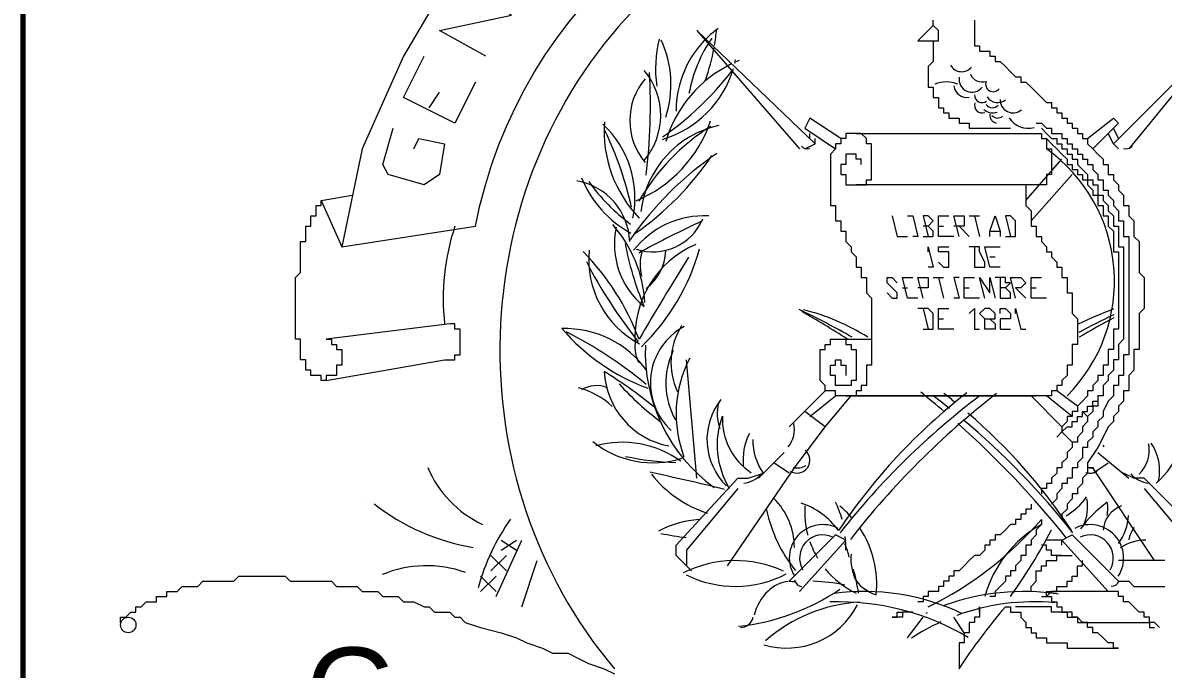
# Model space of a CAD drawing. Header units: millimetres. Extents: x 2405 to 2491, y 1861 to 1993.
# Drawn here: x 2417.027 to 2420.783, y 1984.847 to 1986.975 of the extents above; entities that cross this region are included whole.
import ezdxf

# ---------------------------------------------------------------- set-up
doc = ezdxf.new("R2010")
doc.units = ezdxf.units.MM
doc.layers.add('PDF_0', color=7, linetype='Continuous')
doc.layers.add('PDF_Text', color=7, linetype='Continuous')
doc.styles.add('PDF TimesNewRomanPS-BoldMT', font='arial.ttf')

msp = doc.modelspace()

# ---------------------------------------------------------------- linework, layer by layer
at = {"layer": 'PDF_0', "lineweight": 70}
msp.add_lwpolyline([(2417.0271, 1989.0843), (2417.0271, 1865.1271), (2487.4097, 1865.1271), (2487.4097, 1989.0843)], close=True, dxfattribs=at)
at = {"layer": 'PDF_0', "lineweight": 9}
msp.add_lwpolyline([(2421.5849, 1986.3056), (2422.0424, 1986.2378), (2421.9576, 1986.5598), (2421.839, 1986.8647), (2421.6696, 1987.1528), (2421.4493, 1987.4069), (2421.2121, 1987.6103), (2421.4155, 1987.9322), (2421.1105, 1988.1186), (2420.7716, 1988.2541), (2420.4158, 1988.3558), (2420.06, 1988.3727), (2419.6872, 1988.3558), (2419.3314, 1988.2541), (2419.0095, 1988.1186), (2418.6876, 1987.9322), (2418.9078, 1987.6103), (2418.6537, 1987.4069), (2418.4504, 1987.1528), (2418.2809, 1986.8647), (2418.1454, 1986.5598), (2418.0776, 1986.2378), (2418.5182, 1986.3056, -0.825154)], format="xyb", close=True, dxfattribs=at)
for points in [[(2418.552, 1986.8647), (2418.3995, 1986.9495), (2418.6368, 1987.0003), (2418.4673, 1987.085)], [(2420.0261, 1986.9664), (2420.0261, 1986.9833)], [(2420.1617, 1986.9833), (2420.1617, 1986.9664), (2420.1617, 1986.9495), (2420.1617, 1986.9325), (2420.1617, 1986.9156), (2420.1617, 1986.8986), (2420.1786, 1986.8986), (2420.1786, 1986.8817), (2420.1955, 1986.8817), (2420.2125, 1986.8817), (2420.2125, 1986.8647), (2420.2294, 1986.8647), (2420.2294, 1986.8478), (2420.2464, 1986.8478), (2420.2633, 1986.8309), (2420.2803, 1986.8139), (2420.2972, 1986.797), (2420.3141, 1986.797), (2420.3141, 1986.78), (2420.3311, 1986.78), (2420.348, 1986.7631), (2420.365, 1986.7461), (2420.3819, 1986.7292), (2420.3989, 1986.7123), (2420.4158, 1986.7123), (2420.4158, 1986.6953), (2420.4327, 1986.6953), (2420.4327, 1986.6784), (2420.4497, 1986.6784), (2420.4497, 1986.6614), (2420.4666, 1986.6614), (2420.4666, 1986.6445), (2420.4836, 1986.6445), (2420.4836, 1986.6275), (2420.5005, 1986.6275), (2420.5005, 1986.6106), (2420.5175, 1986.6106), (2420.5175, 1986.5937), (2420.5344, 1986.5937), (2420.5344, 1986.5767), (2420.5513, 1986.5598), (2420.5683, 1986.5428), (2420.5852, 1986.5259), (2420.5852, 1986.5089), (2420.6022, 1986.5089), (2420.6022, 1986.492), (2420.6022, 1986.475), (2420.6191, 1986.475), (2420.6191, 1986.4581), (2420.6361, 1986.4412), (2420.6361, 1986.4242), (2420.653, 1986.4073), (2420.653, 1986.3903), (2420.653, 1986.3734), (2420.67, 1986.3734), (2420.67, 1986.3564), (2420.67, 1986.3395), (2420.6869, 1986.3226), (2420.6869, 1986.3056), (2420.6869, 1986.2887), (2420.6869, 1986.2717), (2420.7038, 1986.2548), (2420.7038, 1986.2378), (2420.7038, 1986.2209), (2420.7038, 1986.204), (2420.7038, 1986.187), (2420.7038, 1986.1701), (2420.7038, 1986.1531), (2420.7208, 1986.1362), (2420.7208, 1986.1192), (2420.7208, 1986.1023), (2420.7208, 1986.0854), (2420.7208, 1986.0684), (2420.7208, 1986.0515), (2420.7208, 1986.0345), (2420.7038, 1986.0176), (2420.7038, 1986.0006), (2420.7038, 1985.9837), (2420.7038, 1985.9667), (2420.7038, 1985.9498), (2420.7038, 1985.9329), (2420.7038, 1985.9159), (2420.7038, 1985.899), (2420.6869, 1985.899), (2420.6869, 1985.882), (2420.6869, 1985.8651), (2420.6869, 1985.8481), (2420.6869, 1985.8312), (2420.67, 1985.8143), (2420.67, 1985.7973), (2420.67, 1985.7804), (2420.67, 1985.7634), (2420.653, 1985.7634), (2420.653, 1985.7465), (2420.653, 1985.7295), (2420.6361, 1985.7126), (2420.6361, 1985.6957), (2420.6191, 1985.6787), (2420.6191, 1985.6618), (2420.6022, 1985.6448), (2420.5852, 1985.6109), (2420.5683, 1985.5771), (2420.5344, 1985.5262), (2420.5344, 1985.5093), (2420.5344, 1985.4923), (2420.5175, 1985.4754), (2420.5175, 1985.4585), (2420.5005, 1985.4415), (2420.5005, 1985.4246), (2420.4836, 1985.4246), (2420.4836, 1985.4076), (2420.4666, 1985.3907), (2420.4666, 1985.3737), (2420.4497, 1985.3568), (2420.4497, 1985.3398)], [(2419.6025, 1986.5598), (2419.6364, 1986.5767), (2419.2467, 1986.9495), (2419.5856, 1986.5598)], [(2420.0261, 1986.9156), (2420.0261, 1986.8986), (2420.0261, 1986.8817), (2420.0261, 1986.8647), (2420.0261, 1986.8478), (2420.0092, 1986.8309), (2420.0092, 1986.8139), (2420.0092, 1986.797), (2420.0092, 1986.78), (2420.0092, 1986.7631), (2420.0261, 1986.7631), (2420.0261, 1986.7461), (2420.0261, 1986.7292), (2420.0431, 1986.7292), (2420.0431, 1986.7123), (2420.0431, 1986.6953), (2420.06, 1986.6953), (2420.06, 1986.6784), (2420.0769, 1986.6784), (2420.0769, 1986.6614), (2420.0939, 1986.6614), (2420.1108, 1986.6614), (2420.1108, 1986.6445), (2420.1278, 1986.6445), (2420.1447, 1986.6445), (2420.1447, 1986.6275), (2420.1617, 1986.6275), (2420.1786, 1986.6275), (2420.1955, 1986.6275), (2420.2125, 1986.6275), (2420.2294, 1986.6275), (2420.2464, 1986.6275), (2420.2633, 1986.6275), (2420.2803, 1986.6275)], [(2418.5182, 1986.78), (2418.4504, 1986.6445), (2418.2809, 1986.7292), (2418.3487, 1986.8647)], [(2420.6361, 1986.5598), (2420.6191, 1986.5767), (2420.8224, 1986.78)], [(2418.3657, 1986.6953), (2418.3995, 1986.7461)], [(2420.8224, 1986.7461), (2420.67, 1986.5598)], [(2419.7211, 1986.5937), (2419.6195, 1986.6614), (2419.6025, 1986.6275), (2419.7042, 1986.5598)], [(2420.365, 1986.6445), (2420.3819, 1986.6445), (2420.3989, 1986.6275), (2420.4158, 1986.6275), (2420.4158, 1986.6106), (2420.4327, 1986.6106), (2420.4497, 1986.6106), (2420.4497, 1986.5937), (2420.4666, 1986.5937), (2420.4666, 1986.5767), (2420.4836, 1986.5767), (2420.4836, 1986.5598), (2420.5005, 1986.5598), (2420.5005, 1986.5428), (2420.5175, 1986.5428), (2420.5175, 1986.5259), (2420.5344, 1986.5259), (2420.5344, 1986.5089), (2420.5513, 1986.5089), (2420.5513, 1986.492), (2420.5683, 1986.475), (2420.5683, 1986.4581), (2420.5852, 1986.4581), (2420.5852, 1986.4412), (2420.5852, 1986.4242), (2420.6022, 1986.4242), (2420.6022, 1986.4073), (2420.6191, 1986.3903), (2420.6191, 1986.3734), (2420.6361, 1986.3564), (2420.6361, 1986.3395), (2420.6361, 1986.3226), (2420.653, 1986.3226), (2420.653, 1986.3056), (2420.653, 1986.2887), (2420.653, 1986.2717), (2420.67, 1986.2717), (2420.67, 1986.2548), (2420.67, 1986.2378), (2420.67, 1986.2209), (2420.67, 1986.204), (2420.67, 1986.187), (2420.67, 1986.1701), (2420.67, 1986.1531), (2420.67, 1986.1362), (2420.67, 1986.1192), (2420.67, 1986.1023), (2420.67, 1986.0854), (2420.67, 1986.0684), (2420.67, 1986.0515), (2420.67, 1986.0345), (2420.67, 1986.0176), (2420.67, 1986.0006), (2420.67, 1985.9837), (2420.67, 1985.9667), (2420.67, 1985.9498), (2420.67, 1985.9329), (2420.67, 1985.9159), (2420.67, 1985.899), (2420.67, 1985.882), (2420.653, 1985.882), (2420.653, 1985.8651), (2420.653, 1985.8481), (2420.653, 1985.8312), (2420.653, 1985.8143), (2420.6361, 1985.8143), (2420.6361, 1985.7973), (2420.6361, 1985.7804), (2420.6191, 1985.7804), (2420.6191, 1985.7634), (2420.6191, 1985.7465), (2420.6022, 1985.7295), (2420.5852, 1985.6957), (2420.5852, 1985.6787), (2420.5683, 1985.6618), (2420.5683, 1985.6448), (2420.5513, 1985.6279), (2420.5513, 1985.6109), (2420.5344, 1985.594), (2420.5344, 1985.5771), (2420.5175, 1985.5771), (2420.5175, 1985.5601), (2420.5175, 1985.5432), (2420.5005, 1985.5262), (2420.5005, 1985.5093), (2420.4836, 1985.5093), (2420.4836, 1985.4923), (2420.4836, 1985.4754), (2420.4666, 1985.4754), (2420.4666, 1985.4585), (2420.4497, 1985.4585), (2420.4497, 1985.4415), (2420.4327, 1985.4246), (2420.4327, 1985.4076), (2420.4158, 1985.3907)], [(2420.5344, 1986.5937), (2420.6191, 1986.6614), (2420.6361, 1986.6445), (2420.5513, 1986.5598)], [(2418.3148, 1986.5598), (2418.3318, 1986.5937), (2418.4165, 1986.5767), (2418.3995, 1986.475), (2418.3487, 1986.4412), (2418.2301, 1986.475), (2418.2132, 1986.5089), (2418.2471, 1986.6275)], [(2419.6195, 1986.5937), (2419.6195, 1986.6106)], [(2419.7889, 1986.5089), (2419.7889, 1986.5259), (2419.772, 1986.5259), (2419.772, 1986.5428), (2419.755, 1986.5428), (2419.7381, 1986.5428), (2419.7381, 1986.5259), (2419.7381, 1986.5089), (2419.7211, 1986.5089), (2419.7211, 1986.492), (2419.7211, 1986.475), (2419.7381, 1986.475), (2419.7381, 1986.4581), (2419.7381, 1986.4412), (2419.755, 1986.4412), (2419.772, 1986.4412), (2419.7889, 1986.4412), (2419.8058, 1986.4412), (2419.8058, 1986.4581), (2419.8228, 1986.4581), (2419.8228, 1986.475), (2419.8228, 1986.492), (2419.8228, 1986.5089), (2419.8228, 1986.5259), (2419.8228, 1986.5428), (2419.8228, 1986.5598), (2419.8228, 1986.5767), (2419.8058, 1986.5767), (2419.8058, 1986.5937), (2419.7889, 1986.6106), (2419.772, 1986.6106), (2419.755, 1986.6106), (2419.7381, 1986.6106), (2419.7381, 1986.5937), (2419.7211, 1986.5937), (2419.7211, 1986.5767), (2419.7042, 1986.5767), (2419.7042, 1986.5598), (2419.6872, 1986.5428), (2419.6872, 1986.5259), (2419.6872, 1986.5089), (2419.6872, 1986.492), (2419.6872, 1986.475), (2419.6872, 1986.4581), (2419.6872, 1986.4412), (2419.6872, 1986.4242), (2419.6872, 1986.4073), (2419.6872, 1986.3903), (2419.6872, 1986.3734), (2419.7042, 1986.3734), (2419.7042, 1986.3564), (2419.7042, 1986.3395), (2419.7042, 1986.3226), (2419.7211, 1986.3226), (2419.7211, 1986.3056), (2419.7211, 1986.2887), (2419.7381, 1986.2887), (2419.7381, 1986.2717), (2419.7381, 1986.2548), (2419.755, 1986.2378), (2419.755, 1986.2209), (2419.772, 1986.204), (2419.772, 1986.187), (2419.772, 1986.1701), (2419.7889, 1986.1701), (2419.7889, 1986.1531), (2419.7889, 1986.1362), (2419.8058, 1986.1362), (2419.8058, 1986.1192), (2419.8058, 1986.1023), (2419.8058, 1986.0854), (2419.8228, 1986.0684), (2419.8228, 1986.0515), (2419.8228, 1986.0345), (2419.8228, 1986.0176), (2419.8228, 1986.0006), (2419.8228, 1985.9837), (2419.8228, 1985.9667), (2419.8228, 1985.9498), (2419.8228, 1985.9329), (2419.8228, 1985.9159), (2419.8228, 1985.899), (2419.8228, 1985.882), (2419.8228, 1985.8651), (2419.8228, 1985.8481), (2419.8058, 1985.8481), (2419.8058, 1985.8312), (2419.8058, 1985.8143), (2419.8058, 1985.7973), (2419.8058, 1985.7804), (2419.7889, 1985.7804), (2419.7889, 1985.7634), (2419.772, 1985.7634), (2419.772, 1985.7465), (2419.755, 1985.7465), (2419.7381, 1985.7465), (2419.7211, 1985.7465), (2419.7042, 1985.7465), (2419.7042, 1985.7634), (2419.6872, 1985.7634), (2419.6703, 1985.7634), (2419.6703, 1985.7804), (2419.6534, 1985.7973), (2419.6534, 1985.8143), (2419.6534, 1985.8312), (2419.6534, 1985.8481), (2419.6534, 1985.8651), (2419.6534, 1985.882), (2419.6534, 1985.899), (2419.6703, 1985.899), (2419.6703, 1985.9159), (2419.6872, 1985.9159), (2419.6872, 1985.9329), (2419.7042, 1985.9329), (2419.7211, 1985.9329), (2419.7381, 1985.9329), (2419.7381, 1985.9159), (2419.755, 1985.9159), (2419.755, 1985.899), (2419.772, 1985.899), (2419.772, 1985.882), (2419.772, 1985.8651), (2419.772, 1985.8481), (2419.772, 1985.8312), (2419.772, 1985.8143), (2419.772, 1985.7973), (2419.755, 1985.7973), (2419.755, 1985.7804), (2419.7381, 1985.7804), (2419.7211, 1985.7804), (2419.7042, 1985.7804), (2419.7042, 1985.7973), (2419.7042, 1985.8143), (2419.6872, 1985.8143), (2419.6872, 1985.8312), (2419.6872, 1985.8481), (2419.7042, 1985.8481), (2419.7042, 1985.8651), (2419.7211, 1985.8651), (2419.7211, 1985.8481), (2419.7381, 1985.8481), (2419.7381, 1985.8312), (2419.7381, 1985.8143)], [(2419.772, 1986.6106), (2420.348, 1986.6106), (2420.365, 1986.6106), (2420.3819, 1986.6106), (2420.3819, 1986.5937), (2420.3989, 1986.5937), (2420.3989, 1986.5767), (2420.3989, 1986.5598), (2420.4158, 1986.5598), (2420.4158, 1986.5428), (2420.4158, 1986.5259), (2420.4158, 1986.5089), (2420.4158, 1986.492), (2420.4158, 1986.475), (2420.3989, 1986.475), (2420.3989, 1986.4581), (2420.3989, 1986.4412), (2420.3819, 1986.4412), (2420.365, 1986.4412), (2419.772, 1986.4412)], [(2420.3819, 1986.6275), (2420.3989, 1986.6106), (2420.4158, 1986.5937), (2420.4327, 1986.5937), (2420.4327, 1986.5767), (2420.4497, 1986.5767), (2420.4497, 1986.5598), (2420.4666, 1986.5598), (2420.4666, 1986.5428), (2420.4836, 1986.5428), (2420.4836, 1986.5259), (2420.5005, 1986.5259), (2420.5005, 1986.5089), (2420.5175, 1986.492), (2420.5344, 1986.475), (2420.5344, 1986.4581), (2420.5513, 1986.4581), (2420.5513, 1986.4412), (2420.5683, 1986.4412), (2420.5683, 1986.4242), (2420.5683, 1986.4073), (2420.5852, 1986.4073), (2420.5852, 1986.3903), (2420.6022, 1986.3734), (2420.6022, 1986.3564), (2420.6191, 1986.3395), (2420.6191, 1986.3226), (2420.6191, 1986.3056), (2420.6361, 1986.3056), (2420.6361, 1986.2887), (2420.6361, 1986.2717), (2420.6361, 1986.2548), (2420.6361, 1986.2378), (2420.653, 1986.2378), (2420.653, 1986.2209), (2420.653, 1986.204), (2420.653, 1986.187), (2420.653, 1986.1701), (2420.653, 1986.1531), (2420.653, 1986.1362), (2420.653, 1986.1192), (2420.653, 1986.1023), (2420.653, 1986.0854), (2420.653, 1986.0684), (2420.653, 1986.0515), (2420.653, 1986.0345), (2420.653, 1986.0176), (2420.653, 1986.0006), (2420.653, 1985.9837), (2420.653, 1985.9667), (2420.653, 1985.9498), (2420.653, 1985.9329), (2420.6361, 1985.9159), (2420.6361, 1985.899), (2420.6361, 1985.882), (2420.6361, 1985.8651), (2420.6191, 1985.8651), (2420.6191, 1985.8481), (2420.6191, 1985.8312), (2420.6022, 1985.8143), (2420.6022, 1985.7973), (2420.5852, 1985.7804), (2420.5852, 1985.7634), (2420.5852, 1985.7465), (2420.5683, 1985.7465), (2420.5683, 1985.7295), (2420.5683, 1985.7126), (2420.5513, 1985.7126), (2420.5513, 1985.6957), (2420.5344, 1985.6787), (2420.5344, 1985.6618), (2420.5175, 1985.6448), (2420.5175, 1985.6279), (2420.5005, 1985.6109), (2420.5005, 1985.594), (2420.4836, 1985.594), (2420.4836, 1985.5771), (2420.4666, 1985.5601), (2420.4666, 1985.5432), (2420.4497, 1985.5262), (2420.4497, 1985.5093), (2420.4327, 1985.5093), (2420.4327, 1985.4923), (2420.4158, 1985.4754), (2420.4158, 1985.4585), (2420.3989, 1985.4585), (2420.3989, 1985.4415), (2420.3819, 1985.4415), (2420.3819, 1985.4246)], [(2420.6191, 1986.5767), (2420.6022, 1986.6106)], [(2420.6361, 1986.5937), (2420.6191, 1986.6275)], [(2419.6364, 1986.5767), (2419.6364, 1986.5937)], [(2420.3989, 1986.5937), (2420.4158, 1986.5767), (2420.4327, 1986.5598), (2420.4497, 1986.5428), (2420.4666, 1986.5259), (2420.4666, 1986.5089), (2420.4836, 1986.5089), (2420.4836, 1986.492), (2420.5005, 1986.492), (2420.5005, 1986.475), (2420.5175, 1986.475), (2420.5175, 1986.4581), (2420.5344, 1986.4581), (2420.5344, 1986.4412), (2420.5513, 1986.4242), (2420.5513, 1986.4073), (2420.5683, 1986.4073), (2420.5683, 1986.3903), (2420.5683, 1986.3734), (2420.5852, 1986.3734), (2420.5852, 1986.3564), (2420.5852, 1986.3395), (2420.6022, 1986.3395), (2420.6022, 1986.3226), (2420.6022, 1986.3056), (2420.6191, 1986.2887), (2420.6191, 1986.2717), (2420.6191, 1986.2548), (2420.6191, 1986.2378), (2420.6191, 1986.2209), (2420.6361, 1986.2209), (2420.6361, 1986.204), (2420.6361, 1986.187), (2420.6361, 1986.1701), (2420.6361, 1986.1531), (2420.6361, 1986.1362), (2420.6361, 1986.1192), (2420.6361, 1986.1023), (2420.6361, 1986.0854), (2420.6361, 1986.0684), (2420.6361, 1986.0515), (2420.6361, 1986.0345), (2420.6361, 1986.0176), (2420.6361, 1986.0006), (2420.6361, 1985.9837), (2420.6361, 1985.9667), (2420.6191, 1985.9667), (2420.6191, 1985.9498), (2420.6191, 1985.9329), (2420.6191, 1985.9159), (2420.6191, 1985.899), (2420.6022, 1985.899), (2420.6022, 1985.882), (2420.6022, 1985.8651), (2420.6022, 1985.8481), (2420.5852, 1985.8481), (2420.5852, 1985.8312), (2420.5852, 1985.8143), (2420.5683, 1985.8143), (2420.5683, 1985.7973), (2420.5513, 1985.7804), (2420.5513, 1985.7634), (2420.5344, 1985.7634), (2420.5344, 1985.7465), (2420.5175, 1985.7295), (2420.5005, 1985.7126), (2420.5005, 1985.6957), (2420.4836, 1985.6957), (2420.4836, 1985.6787), (2420.4666, 1985.6787), (2420.4666, 1985.6618), (2420.4497, 1985.6448), (2420.4497, 1985.6279), (2420.4327, 1985.6109), (2420.4497, 1985.6279), (2420.4666, 1985.6448), (2420.4836, 1985.6448), (2420.4836, 1985.6618), (2420.5005, 1985.6618), (2420.5005, 1985.6787), (2420.5175, 1985.6787), (2420.5175, 1985.6957), (2420.5344, 1985.6957), (2420.5344, 1985.7126), (2420.5513, 1985.7126), (2420.5513, 1985.7295), (2420.5683, 1985.7295)], [(2420.3311, 1986.3903), (2420.4497, 1986.5259)], [(2420.348, 1986.3226), (2420.4836, 1986.475)], [(2420.3311, 1986.4412), (2420.3311, 1986.4242), (2420.3311, 1986.4073), (2420.3311, 1986.3903), (2420.3311, 1986.3734), (2420.348, 1986.3564), (2420.348, 1986.3395), (2420.348, 1986.3226), (2420.348, 1986.3056), (2420.365, 1986.3056), (2420.365, 1986.2887), (2420.365, 1986.2717), (2420.3819, 1986.2717), (2420.3819, 1986.2548), (2420.3989, 1986.2378), (2420.3989, 1986.2209), (2420.4158, 1986.2209), (2420.4158, 1986.204), (2420.4327, 1986.187), (2420.4327, 1986.1701), (2420.4497, 1986.1701), (2420.4497, 1986.1531), (2420.4497, 1986.1362), (2420.4666, 1986.1362), (2420.4666, 1986.1192), (2420.4666, 1986.1023), (2420.4666, 1986.0854), (2420.4836, 1986.0854), (2420.4836, 1986.0684), (2420.4836, 1986.0515), (2420.4836, 1986.0345), (2420.4836, 1986.0176), (2420.5005, 1986.0006), (2420.5005, 1985.9837), (2420.5005, 1985.9667), (2420.5005, 1985.9498), (2420.5005, 1985.9329), (2420.5005, 1985.9159), (2420.4836, 1985.9159), (2420.4836, 1985.899), (2420.4836, 1985.882), (2420.4836, 1985.8651), (2420.4836, 1985.8481), (2420.4666, 1985.8481), (2420.4666, 1985.8312), (2420.4666, 1985.8143), (2420.4497, 1985.7973), (2420.4497, 1985.7804), (2420.4327, 1985.7804), (2420.4327, 1985.7634), (2420.4158, 1985.7634), (2420.4158, 1985.7465), (2420.3989, 1985.7465), (2420.3819, 1985.7465), (2420.365, 1985.7465)], [(2418.0268, 1985.7973), (2418.4165, 1985.8651), (2418.4334, 1985.8651), (2418.4504, 1985.8651), (2418.4504, 1985.882), (2418.4673, 1985.882), (2418.4673, 1985.899), (2418.4673, 1985.9159), (2418.4673, 1985.9329), (2418.4673, 1985.9498), (2418.4673, 1985.9667), (2418.4504, 1985.9667), (2418.4504, 1985.9837), (2418.4334, 1985.9837), (2418.0268, 1985.9329), (2418.0437, 1985.9329), (2418.0437, 1985.9159), (2418.0607, 1985.9159), (2418.0607, 1985.899), (2418.0776, 1985.899), (2418.0776, 1985.882), (2418.0776, 1985.8651), (2418.0776, 1985.8481), (2418.0607, 1985.8481), (2418.0607, 1985.8312), (2418.0607, 1985.8143), (2418.0437, 1985.8143), (2418.0268, 1985.8143), (2418.0268, 1985.7973), (2418.0099, 1985.7973), (2418.0099, 1985.8143), (2417.9929, 1985.8143), (2417.976, 1985.8143), (2417.976, 1985.8312), (2417.959, 1985.8312), (2417.959, 1985.8481), (2417.959, 1985.8651), (2417.9421, 1985.8651), (2417.9421, 1985.882), (2417.9421, 1985.899), (2417.9421, 1985.9159), (2417.9421, 1985.9329), (2417.9251, 1985.9329), (2417.9251, 1985.9498), (2417.9251, 1985.9667), (2417.9251, 1985.9837), (2417.9251, 1986.0006), (2417.9251, 1986.0176), (2417.9251, 1986.0345), (2417.9251, 1986.0515), (2417.9251, 1986.0684), (2417.9251, 1986.0854), (2417.9251, 1986.1023), (2417.9251, 1986.1192), (2417.9251, 1986.1362), (2417.9421, 1986.1531), (2417.9421, 1986.1701), (2417.9421, 1986.187), (2417.9421, 1986.204), (2417.9421, 1986.2209), (2417.9421, 1986.2378), (2417.9421, 1986.2548), (2417.959, 1986.2548), (2417.959, 1986.2717), (2417.959, 1986.2887), (2417.959, 1986.3056), (2417.976, 1986.3056), (2417.976, 1986.3226), (2417.976, 1986.3395), (2417.9929, 1986.3395), (2417.9929, 1986.3564), (2417.9929, 1986.3734), (2418.0099, 1986.3734), (2418.0099, 1986.3903), (2418.0776, 1986.2378)], [(2418.0099, 1986.3903), (2418.1115, 1986.4073)], [(2419.8906, 1986.3395), (2419.9075, 1986.2717), (2419.9414, 1986.2717)], [(2419.9414, 1986.3395), (2419.9583, 1986.3395), (2419.9753, 1986.2717), (2419.9583, 1986.2717)], [(2420.0092, 1986.3056), (2420.0261, 1986.3226), (2420.0092, 1986.3395), (2419.9922, 1986.3395), (2420.0092, 1986.2717)], [(2420.0939, 1986.2717), (2420.0431, 1986.2717), (2420.0431, 1986.3395), (2420.0769, 1986.3395)], [(2420.1108, 1986.2717), (2420.0939, 1986.3395), (2420.1278, 1986.3395), (2420.1278, 1986.3226), (2420.1278, 1986.3056), (2420.0939, 1986.3056)], [(2420.1447, 1986.3395), (2420.1786, 1986.3395)], [(2420.1617, 1986.3395), (2420.1786, 1986.2717)], [(2420.2125, 1986.2717), (2420.2125, 1986.2887), (2420.2294, 1986.3395), (2420.2464, 1986.2887), (2420.2464, 1986.2717)], [(2420.2633, 1986.2717), (2420.2972, 1986.2717), (2420.2972, 1986.2887), (2420.2972, 1986.3226), (2420.2803, 1986.3395), (2420.2633, 1986.3395), (2420.2803, 1986.2717)], [(2419.9922, 1986.2717), (2420.0261, 1986.2717), (2420.0261, 1986.2887), (2420.0092, 1986.3056), (2419.9922, 1986.3056)], [(2420.0431, 1986.3056), (2420.06, 1986.3056)], [(2420.1108, 1986.3056), (2420.1447, 1986.2717)], [(2420.2125, 1986.2887), (2420.2464, 1986.2887)], [(2420.0092, 1986.2209), (2420.0092, 1986.2378), (2420.0261, 1986.1701), (2420.0092, 1986.1701)], [(2420.0431, 1986.187), (2420.06, 1986.1701), (2420.0769, 1986.1701), (2420.0769, 1986.187), (2420.0769, 1986.204), (2420.0769, 1986.2209), (2420.0431, 1986.2209), (2420.0431, 1986.2378), (2420.0769, 1986.2378)], [(2420.1617, 1986.2378), (2420.1617, 1986.1701), (2420.1955, 1986.1701), (2420.1955, 1986.187), (2420.1786, 1986.2209), (2420.1786, 1986.2378), (2420.1447, 1986.2378)], [(2420.2464, 1986.1701), (2420.2125, 1986.1701), (2420.1955, 1986.2378), (2420.2464, 1986.2378)], [(2420.2125, 1986.204), (2420.2294, 1986.204)], [(2419.8736, 1986.0854), (2419.8906, 1986.0684), (2419.9075, 1986.0684), (2419.9075, 1986.0854), (2419.8736, 1986.1192), (2419.8736, 1986.1362), (2419.8906, 1986.1362), (2419.9075, 1986.1192)], [(2419.9753, 1986.0684), (2419.9414, 1986.0684), (2419.9244, 1986.1362), (2419.9583, 1986.1362)], [(2419.9922, 1986.0684), (2419.9753, 1986.1362), (2420.0092, 1986.1362), (2420.0092, 1986.1192), (2420.0092, 1986.1023), (2419.9753, 1986.1023)], [(2420.0261, 1986.1362), (2420.06, 1986.1362)], [(2420.0431, 1986.1362), (2420.06, 1986.0684)], [(2420.1108, 1986.1362), (2420.0939, 1986.1362), (2420.1108, 1986.0684), (2420.0939, 1986.0684)], [(2420.1786, 1986.0684), (2420.1278, 1986.0684), (2420.1278, 1986.1362), (2420.1617, 1986.1362)], [(2420.1955, 1986.0684), (2420.1786, 1986.1362), (2420.2125, 1986.0854), (2420.2125, 1986.1362), (2420.2294, 1986.0684)], [(2420.2633, 1986.1023), (2420.2803, 1986.1192), (2420.2633, 1986.1192), (2420.2633, 1986.1362), (2420.2294, 1986.1362)], [(2420.2464, 1986.1362), (2420.2464, 1986.0684), (2420.2803, 1986.0684), (2420.2803, 1986.0854), (2420.2633, 1986.1023), (2420.2464, 1986.1023)], [(2420.2972, 1986.0684), (2420.2803, 1986.1362), (2420.3141, 1986.1362), (2420.3311, 1986.1192), (2420.3141, 1986.1023), (2420.2972, 1986.1023), (2420.3311, 1986.0684)], [(2420.3989, 1986.0684), (2420.348, 1986.0684), (2420.348, 1986.1362), (2420.3819, 1986.1362)], [(2419.9244, 1986.1023), (2419.9414, 1986.1023)], [(2420.1278, 1986.1023), (2420.1447, 1986.1023)], [(2420.348, 1986.1023), (2420.365, 1986.1023)], [(2419.9922, 1985.9667), (2420.0261, 1985.9667), (2420.0261, 1986.0176), (2420.0092, 1986.0345), (2419.9753, 1986.0345)], [(2419.9922, 1986.0345), (2420.0092, 1985.9667)], [(2420.0939, 1985.9667), (2420.0431, 1985.9667), (2420.0431, 1986.0345), (2420.0769, 1986.0345)], [(2420.0431, 1986.0006), (2420.06, 1986.0006)], [(2420.1447, 1986.0176), (2420.1617, 1986.0345), (2420.1617, 1985.9667), (2420.1786, 1985.9667)], [(2420.2125, 1986.0006), (2420.2294, 1985.9837), (2420.2294, 1985.9667), (2420.2125, 1985.9667), (2420.1955, 1985.9667), (2420.1955, 1985.9837), (2420.1955, 1986.0006), (2420.2125, 1986.0006), (2420.2294, 1986.0006), (2420.2294, 1986.0176), (2420.2125, 1986.0345), (2420.1955, 1986.0345), (2420.1786, 1986.0176), (2420.1955, 1986.0006)], [(2420.2464, 1986.0176), (2420.2464, 1986.0345), (2420.2633, 1986.0345), (2420.2803, 1986.0176), (2420.2803, 1986.0006), (2420.2464, 1986.0006), (2420.2464, 1985.9837), (2420.2464, 1985.9667), (2420.2803, 1985.9667)], [(2420.2972, 1986.0176), (2420.2972, 1986.0345), (2420.3141, 1985.9667), (2420.3311, 1985.9667)], [(2419.7211, 1985.9329), (2419.8228, 1985.9329)], [(2419.2467, 1985.4754), (2419.2128, 1985.8651)], [(2419.3484, 1985.1874), (2419.5686, 1985.5093), (2419.6703, 1985.6448), (2419.755, 1985.7465)], [(2419.5517, 1985.6448), (2419.6703, 1985.7634)], [(2419.6195, 1985.6787), (2419.7042, 1985.7465)], [(2420.4497, 1985.6448), (2420.348, 1985.7465)], [(2420.4836, 1985.6787), (2420.3989, 1985.7465)], [(2420.5005, 1985.7126), (2420.4327, 1985.7634)], [(2419.6703, 1985.6448), (2419.6025, 1985.6957)], [(2420.5344, 1985.6787), (2420.5175, 1985.6957)], [(2420.4836, 1985.594), (2420.4497, 1985.6279)], [(2419.5348, 1985.5601), (2419.45, 1985.4754)], [(2420.5683, 1985.5601), (2420.67, 1985.4754)], [(2419.5517, 1985.4923), (2419.5009, 1985.5262)], [(2420.5513, 1985.4923), (2420.6022, 1985.5262)], [(2420.7547, 1985.2043), (2420.5513, 1985.5093), (2420.5344, 1985.5093)], [(2420.8902, 1985.1874), (2420.941, 1985.2212), (2420.941, 1985.2551), (2420.7208, 1985.4754), (2420.6869, 1985.4754), (2420.653, 1985.4923)], [(2419.3823, 1985.4415), (2419.2128, 1985.2382), (2419.2128, 1985.1874), (2419.2298, 1985.1704)], [(2420.7208, 1985.4415), (2420.8902, 1985.2382), (2420.8902, 1985.1874), (2420.8733, 1985.1704)], [(2418.1623, 1985.4076), (2418.1623, 1985.4076)], [(2420.348, 1985.3907), (2420.348, 1985.3737), (2420.3311, 1985.3737), (2420.3311, 1985.3568), (2420.3141, 1985.3568), (2420.3141, 1985.3398), (2420.2972, 1985.3398), (2420.2972, 1985.3229), (2420.2803, 1985.3229), (2420.2633, 1985.306), (2420.2464, 1985.289), (2420.2294, 1985.289), (2420.2294, 1985.2721), (2420.2125, 1985.2721), (2420.2125, 1985.2551), (2420.1955, 1985.2551), (2420.1955, 1985.2382), (2420.1786, 1985.2212), (2420.1617, 1985.2212), (2420.1447, 1985.2043), (2420.1278, 1985.1874), (2420.1108, 1985.1704), (2420.0939, 1985.1704), (2420.0939, 1985.1535), (2420.0769, 1985.1535), (2420.0769, 1985.1365), (2420.06, 1985.1365), (2420.06, 1985.1196), (2420.0431, 1985.1196), (2420.0431, 1985.1026), (2420.0261, 1985.1026), (2420.0092, 1985.1026), (2420.0092, 1985.0857), (2419.9922, 1985.0857), (2419.9922, 1985.0688), (2419.9753, 1985.0688)], [(2418.5859, 1985.0857), (2418.6706, 1985.2721)], [(2420.4497, 1985.2212), (2420.4327, 1985.2212), (2420.4158, 1985.2212), (2420.4158, 1985.2382), (2420.3989, 1985.2382), (2420.3989, 1985.2551), (2420.3819, 1985.2551)], [(2420.4497, 1985.2551), (2420.4497, 1985.2721), (2420.4327, 1985.2721), (2420.4158, 1985.2721), (2420.3989, 1985.2721)], [(2420.348, 1985.1026), (2420.348, 1985.1196), (2420.365, 1985.1365), (2420.365, 1985.1535), (2420.365, 1985.1704), (2420.3819, 1985.1704), (2420.3819, 1985.1874), (2420.3989, 1985.1874), (2420.3989, 1985.2043), (2420.4158, 1985.2043), (2420.4327, 1985.2043), (2420.4327, 1985.2212), (2420.4497, 1985.2212), (2420.4666, 1985.2212), (2420.4836, 1985.2212)], [(2418.6706, 1985.0518), (2418.7215, 1985.2043)], [(2420.3819, 1985.0857), (2420.3989, 1985.0857), (2420.3989, 1985.1026), (2420.4158, 1985.1026), (2420.4327, 1985.1026), (2420.4327, 1985.1196), (2420.4497, 1985.1196), (2420.4666, 1985.1196), (2420.4666, 1985.1365), (2420.4836, 1985.1365), (2420.4836, 1985.1535), (2420.5005, 1985.1535), (2420.5005, 1985.1704), (2420.5005, 1985.1874), (2420.5175, 1985.1874), (2420.5175, 1985.2043)], [(2420.7886, 1985.2043), (2420.7716, 1985.2043), (2420.7547, 1985.2043), (2420.7377, 1985.2043), (2420.7208, 1985.2043), (2420.7038, 1985.2043), (2420.6869, 1985.2043), (2420.67, 1985.2043), (2420.653, 1985.2043), (2420.6361, 1985.2043)], [(2417.3491, 1985.001), (2417.3491, 1985.0179), (2417.366, 1985.0179), (2417.383, 1985.0349), (2417.3999, 1985.0349), (2417.3999, 1985.0518), (2417.4168, 1985.0518), (2417.4338, 1985.0688), (2417.4507, 1985.0688), (2417.4677, 1985.0688), (2417.4677, 1985.0857), (2417.4846, 1985.0857), (2417.5016, 1985.0857), (2417.5016, 1985.1026), (2417.5185, 1985.1026), (2417.5354, 1985.1026), (2417.5524, 1985.1196), (2417.5693, 1985.1196), (2417.5863, 1985.1196), (2417.6032, 1985.1196), (2417.6202, 1985.1365), (2417.6371, 1985.1365), (2417.654, 1985.1365), (2417.671, 1985.1365), (2417.6879, 1985.1365), (2417.7049, 1985.1365), (2417.7218, 1985.1365), (2417.7388, 1985.1535), (2417.7557, 1985.1535), (2417.7726, 1985.1535), (2417.7896, 1985.1535), (2417.8065, 1985.1535), (2417.8235, 1985.1535), (2417.8404, 1985.1535), (2417.8574, 1985.1535), (2417.8743, 1985.1535), (2417.8912, 1985.1535), (2417.9082, 1985.1365), (2417.9251, 1985.1365), (2417.9421, 1985.1365), (2417.959, 1985.1365), (2417.976, 1985.1365), (2417.9929, 1985.1365), (2418.0099, 1985.1365), (2418.0268, 1985.1365), (2418.0437, 1985.1365), (2418.0607, 1985.1196), (2418.0776, 1985.1196), (2418.0946, 1985.1196), (2418.1115, 1985.1196), (2418.1285, 1985.1196), (2418.1454, 1985.1026), (2418.1623, 1985.1026), (2418.1793, 1985.1026), (2418.1962, 1985.1026), (2418.2132, 1985.0857), (2418.2301, 1985.0857), (2418.264, 1985.0857), (2418.2809, 1985.0688), (2418.2979, 1985.0688), (2418.3148, 1985.0688), (2418.3487, 1985.0518), (2418.3657, 1985.0518), (2418.3826, 1985.0349), (2418.3995, 1985.0349), (2418.4334, 1985.0349), (2418.4504, 1985.0179), (2418.4673, 1985.0179), (2418.4843, 1985.001), (2418.5351, 1984.984), (2418.6029, 1984.9671), (2418.6537, 1984.9502), (2418.6876, 1984.9332), (2418.7384, 1984.9163), (2418.7723, 1984.8993), (2418.8231, 1984.8993), (2418.857, 1984.8824), (2418.8909, 1984.8654), (2418.9417, 1984.8485), (2418.9756, 1984.8315)], [(2420.6191, 1985.1535), (2420.6361, 1985.1365), (2420.653, 1985.1365), (2420.67, 1985.1365), (2420.6869, 1985.1196), (2420.7038, 1985.1196), (2420.7208, 1985.1196), (2420.7377, 1985.1196), (2420.7547, 1985.1196), (2420.7716, 1985.1196), (2420.7886, 1985.1196)], [(2420.7716, 1984.984), (2420.7547, 1985.001), (2420.7377, 1985.001), (2420.7377, 1985.0179), (2420.7208, 1985.0179), (2420.7208, 1985.0349), (2420.7038, 1985.0349), (2420.6869, 1985.0518), (2420.67, 1985.0688), (2420.653, 1985.0688), (2420.653, 1985.0857), (2420.6361, 1985.0857), (2420.6361, 1985.1026), (2420.6191, 1985.1026), (2420.6022, 1985.1026), (2420.5852, 1985.1026), (2420.5683, 1985.1026), (2420.5513, 1985.1026), (2420.5344, 1985.1026), (2420.5175, 1985.1026), (2420.5005, 1985.1026), (2420.4836, 1985.1026), (2420.4666, 1985.1026), (2420.4497, 1985.1026), (2420.4327, 1985.1026), (2420.4158, 1985.1026), (2420.3989, 1985.0857), (2420.4158, 1985.0857), (2420.4158, 1985.0688), (2420.4327, 1985.0688), (2420.4327, 1985.0518), (2420.4497, 1985.0518), (2420.4497, 1985.0349), (2420.4666, 1985.0349), (2420.4666, 1985.0179), (2420.4836, 1985.0179), (2420.5005, 1985.0179), (2420.5005, 1985.001), (2420.5175, 1985.001), (2420.5344, 1985.001), (2420.5513, 1985.001), (2420.5683, 1985.001), (2420.5852, 1985.001), (2420.6022, 1985.001), (2420.6191, 1985.001), (2420.6361, 1985.001), (2420.653, 1985.001), (2420.67, 1985.001), (2420.6869, 1985.001), (2420.7038, 1985.001), (2420.7208, 1985.001), (2420.7377, 1985.001), (2420.7377, 1984.984), (2420.7547, 1984.984)], [(2419.9583, 1985.0349), (2419.9414, 1985.0349), (2419.9244, 1985.0349), (2419.9244, 1985.0179), (2419.9075, 1985.0179), (2419.8906, 1985.0179), (2419.9075, 1985.0179), (2419.9075, 1985.0349), (2419.9244, 1985.0349)], [(2419.9414, 1984.9502), (2419.9922, 1985.0179)], [(2420.1278, 1984.9671), (2420.0939, 1985.0179)]]:
    msp.add_lwpolyline(points, dxfattribs=at)
for points in [[(2419.3179, 1986.9561, 0.033035), (2419.2841, 1986.9286, 0.207569), (2419.179, 1986.6842)], [(2420.1481, 1986.8058, 0.390544), (2420.2004, 1986.7822, 0.893592), (2420.2425, 1986.758)], [(2418.9815, 1986.3018, 0.284201), (2419.0739, 1986.0414, -0.052268), (2419.0122, 1986.2481)], [(2419.2438, 1986.2451, 0.317306), (2419.044, 1985.9207, 0.152712), (2419.0558, 1985.8566)], [(2419.22, 1986.2032, 0.006211), (2419.0569, 1985.9332, 0.103257), (2418.8726, 1986.2222)], [(2419.0821, 1985.8304, 0.249854), (2418.803, 1985.968, 0.127323), (2419.0855, 1985.7719)], [(2419.1041, 1985.7118, 0.035894), (2418.9421, 1985.8265, 0.345789), (2419.155, 1985.5817)], [(2420.1366, 1985.7569, 0.079744), (2419.7138, 1985.303, 0.1597), (2419.5903, 1985.3939)], [(2419.3548, 1985.441, -0.224258), (2419.3317, 1985.6802, 0.26377), (2419.426, 1985.4938)], [(2419.2128, 1985.1874), (2419.1789, 1985.2212), (2419.1789, 1985.2551), (2419.3823, 1985.4754), (2419.4161, 1985.4754), (2419.467, 1985.4923, -0.165571), (2419.4331, 1985.6036)], [(2420.5982, 1985.3528, 0.106034), (2420.5991, 1985.3965, 0.09033), (2420.5111, 1985.3084)], [(2420.0092, 1985.0518, 0.101106), (2420.3819, 1985.3398), (2420.3819, 1985.3229), (2420.365, 1985.306), (2420.365, 1985.289), (2420.348, 1985.2721), (2420.348, 1985.2551), (2420.3311, 1985.2551), (2420.3311, 1985.2382), (2420.3311, 1985.2212), (2420.3141, 1985.2212), (2420.3141, 1985.2043), (2420.2972, 1985.1874), (2420.2972, 1985.1704), (2420.2803, 1985.1704), (2420.2803, 1985.1535), (2420.2633, 1985.1535), (2420.2633, 1985.1365), (2420.2464, 1985.1196), (2420.2294, 1985.1026), (2420.2294, 1985.0857), (2420.2125, 1985.0857)], [(2419.5856, 1985.1026), (2419.7381, 1985.2721), (2419.7042, 1985.289), (2419.5517, 1985.1365, -0.010188), (2419.5719, 1985.1353)], [(2419.7555, 1985.2257, 0.139245), (2419.7715, 1985.1374, 0.135488), (2419.8377, 1985.0915, 0.174769), (2419.7855, 1985.3095)], [(2420.6022, 1985.1026), (2420.4497, 1985.2721), (2420.4836, 1985.289), (2420.6361, 1985.1365, -0.360588), (2420.6117, 1985.1196)], [(2419.5485, 1985.1359, 0.172819), (2419.4819, 1985.1039, 0.146669), (2419.4362, 1985.0242)], [(2420.1786, 1985.0349), (2420.1786, 1985.0518), (2420.1786, 1985.0349), (2420.1786, 1985.0179), (2420.1617, 1985.0179), (2420.1617, 1985.001), (2420.1447, 1985.001), (2420.1447, 1984.984), (2420.1447, 1984.9671), (2420.1278, 1984.9671), (2420.1278, 1984.9502), (2420.1278, 1984.9332), (2420.1108, 1984.9332), (2420.1108, 1984.9163), (2420.1108, 1984.8993), (2420.1108, 1984.8824), (2420.1108, 1984.8654), (2420.1108, 1984.8485, -0.027252), (2420.2633, 1985.0518), (2420.2803, 1985.0518), (2420.2803, 1985.0349), (2420.2972, 1985.0349), (2420.3141, 1985.0349), (2420.3141, 1985.0179), (2420.3311, 1985.001), (2420.3311, 1984.984), (2420.348, 1984.984), (2420.348, 1984.9671), (2420.365, 1984.9671), (2420.365, 1984.9502), (2420.3819, 1984.9502), (2420.3989, 1984.9502), (2420.3989, 1984.9332), (2420.4158, 1984.9332), (2420.4327, 1984.9332), (2420.4497, 1984.9332), (2420.4666, 1984.9332), (2420.4666, 1984.9163), (2420.4836, 1984.9163), (2420.5005, 1984.9163), (2420.5175, 1984.9163), (2420.5344, 1984.9163), (2420.5513, 1984.9163), (2420.5683, 1984.9163), (2420.5852, 1984.9163), (2420.6022, 1984.9163), (2420.6191, 1984.9163), (2420.6361, 1984.9163), (2420.6191, 1984.9163), (2420.6191, 1984.9332), (2420.6022, 1984.9332), (2420.5852, 1984.9502), (2420.5683, 1984.9671), (2420.5513, 1984.9671), (2420.5513, 1984.984), (2420.5344, 1984.984), (2420.5344, 1985.001), (2420.5175, 1985.001), (2420.5005, 1985.0179), (2420.4836, 1985.0179), (2420.4836, 1985.0349), (2420.4666, 1985.0349), (2420.4497, 1985.0349), (2420.4327, 1985.0349), (2420.4158, 1985.0349), (2420.4158, 1985.0518), (2420.3989, 1985.0518), (2420.3819, 1985.0518), (2420.365, 1985.0518), (2420.348, 1985.0518), (2420.3311, 1985.0518), (2420.3141, 1985.0518), (2420.2972, 1985.0518)]]:
    msp.add_lwpolyline(points, format="xyb", dxfattribs=at)
for points in [[(2420.0261, 1986.9664), (2419.9753, 1986.9156), (2420.0261, 1986.9156), (2420.0431, 1986.9156), (2420.0431, 1986.9495)], [(2420.365, 1985.7465), (2419.7381, 1985.7465)]]:
    msp.add_lwpolyline(points, close=True, dxfattribs=at)
at = {"layer": 'PDF_0', "lineweight": 20}
for points in [[(2418.6029, 1985.2382), (2418.6537, 1985.2721)], [(2418.6029, 1985.2721), (2418.6537, 1985.2382)], [(2418.6198, 1985.2551), (2418.6198, 1985.2551)], [(2418.569, 1985.1704), (2418.6198, 1985.2212)], [(2418.569, 1985.2212), (2418.6198, 1985.1704)], [(2418.6029, 1985.1874), (2418.6029, 1985.1874)], [(2418.5351, 1985.1026), (2418.5859, 1985.1535)], [(2418.5351, 1985.1535), (2418.5859, 1985.1026)], [(2418.569, 1985.1196), (2418.569, 1985.1196)]]:
    msp.add_lwpolyline(points, dxfattribs=at)
at = {"layer": 'PDF_0', "lineweight": 9}
msp.add_circle((2417.3745, 1984.9925), 0.0254, dxfattribs=at)
for centre, radius, start, end in [((2418.6616, 1987.0088), 0.6529, 350.4435, 355.1303), ((2419.5093, 1986.8224), 0.3982, 165.6134, 188.0201), ((2418.8147, 1986.7716), 0.3473, 342.0754, 24.9778), ((2419.6957, 1986.6529), 0.4829, 145.7281, 169.3314), ((2418.6619, 1987.0088), 0.6526, 340.0891, 349.6982), ((2419.5432, 1986.4666), 0.4151, 115.7525, 163.4774), ((2419.0284, 1986.9255), 0.354, 346.4034, 348.2357), ((2419.5341, 1986.4881), 0.3917, 112.1881, 113.7541), ((2420.1193, 1986.8563), 0.0424, 210.2645, 319.5485), ((2419.2382, 1986.653), 0.2118, 139.444, 220.556), ((2418.8994, 1986.6699), 0.2287, 319.2413, 40.3027), ((2417.205, 1986.7038), 1.8892, 353.0072, 3.2685), ((2419.0349, 1986.924), 0.3473, 286.6055, 343.434), ((2418.5267, 1987.4662), 1.0589, 305.0291, 322.1192), ((2420.1532, 1986.7885), 0.0424, 170.1241, 322.193), ((2420.0685, 1986.67), 0.1101, 69.8376, 110.1624), ((2420.1362, 1986.7716), 0.0423, 185.5262, 280.4524), ((2420.1871, 1986.7377), 0.0254, 180.0157, 305.368), ((2420.2379, 1986.7546), 0.0423, 214.4574, 308.5181), ((2420.2887, 1986.7207), 0.0424, 177.7394, 310.1521), ((2420.1871, 1986.7038), 0.0254, 162.3974, 291.0048), ((2420.221, 1986.7207), 0.0424, 227.6314, 290.9197), ((2420.221, 1986.7207), 0.0254, 215.587, 318.3054), ((2418.713, 1986.3988), 0.3304, 348.3654, 47.1809), ((2419.3568, 1986.6191), 0.4151, 175.9286, 223.8472), ((2418.8824, 1986.7885), 0.432, 292.4007, 341.6205), ((2420.2379, 1986.6699), 0.0254, 171.5621, 260.1427), ((2420.2379, 1986.6868), 0.0254, 222.9812, 310.5186), ((2420.3396, 1986.7038), 0.0762, 213.0963, 284.2788), ((2417.8829, 1986.1108), 1.1775, 12.59, 25.6209), ((2419.6787, 1986.0261), 0.72, 122.3974, 149.8824), ((2419.3907, 1986.3141), 0.3304, 102.3812, 173.1779), ((2419.611, 1986.5852), 0.0254, 220.9617, 289.7128), ((2420.6615, 1986.5852), 0.0254, 250.2872, 319.0383), ((2419.9161, 1985.6532), 1.076, 124.0755, 145.6452), ((2418.4757, 1987.0935), 0.9913, 305.0964, 325.9523), ((2420.0876, 1986.1244), 0.5352, 315.0909, 54.4364), ((2418.8147, 1986.2463), 0.2118, 2.2978, 79.7263), ((2419.2043, 1986.6021), 0.3642, 202.2353, 241.4432), ((2419.4075, 1986.8222), 0.6352, 215.6037, 233.4402), ((2419.2721, 1986.043), 0.2965, 87.2315, 141.8888), ((2419.1578, 1986.0684), 0.7461, 161.4622, 186.5198), ((2418.6452, 1986.0261), 0.4321, 3.6744, 41.171), ((2419.1027, 1986.3988), 0.1779, 251.8169, 336.9949), ((2420.3731, 1983.858), 2.7017, 114.1848, 119.1794), ((2419.2044, 1986.1955), 0.3134, 174.2982, 242.227), ((2418.5775, 1986.4157), 0.7031, 313.8344, 344.7846), ((2420.3055, 1986.9239), 1.6009, 207.3334, 218.6014), ((2419.2213, 1986.1785), 0.161, 164.6462, 193.5294), ((2418.9841, 1986.2294), 0.161, 306.9259, 358.1274), ((2418.5111, 1983.7584), 2.513, 60.2248, 64.7128), ((2418.0847, 1983.3805), 3.0441, 57.0095, 60.3079), ((2419.4246, 1985.3313), 0.7202, 57.6199, 76.0844), ((2421.3385, 1984.2146), 1.9553, 111.5631, 115.2906), ((2421.6917, 1983.7453), 2.5086, 115.2864, 118.2339), ((2421.8995, 1983.601), 2.7219, 118.026, 120.7755), ((2419.306, 1985.7889), 0.2118, 118.4699, 227.4235), ((2419.3907, 1985.8566), 0.2287, 147.926, 204.8728), ((2418.2045, 1984.7381), 1.3643, 50.0613, 63.3511), ((2419.6279, 1985.8905), 0.5506, 177.566, 234.0043), ((2419.3907, 1985.7888), 0.2457, 154.1167, 209.4097), ((2419.5771, 1985.6872), 0.3982, 152.5124, 200.6978), ((2418.9163, 1985.6872), 0.0932, 67.6809, 121.5878), ((2419.6447, 1986.3647), 0.8723, 221.5267, 233.7198), ((2418.7977, 1985.5347), 0.2456, 46.0271, 75.8393), ((2421.695, 1983.7387), 2.516, 127.0019, 141.7624), ((2421.8982, 1983.6033), 2.7192, 127.7262, 142.0861), ((2418.0863, 1983.3833), 3.0408, 49.4688, 51.3698), ((2418.5243, 1983.7576), 2.4922, 51.4074, 53.0046), ((2418.9413, 1984.2914), 1.8421, 51.2245, 52.5634), ((2419.4924, 1985.6025), 0.2118, 141.4545, 225.9064), ((2419.4585, 1985.6872), 0.144, 165.6013, 199.2977), ((2420.5768, 1985.6702), 0.2796, 310.9023, 9.0526), ((2418.5097, 1983.7387), 2.5161, 38.2374, 50.0752), ((2418.9334, 1984.281), 1.8552, 33.4143, 49.428), ((2419.4754, 1985.6364), 0.0932, 321.5705, 12.3107), ((2418.0861, 1983.3829), 3.0413, 38.54, 48.3564), ((2419.1027, 1985.8397), 0.3134, 230.8539, 287.92), ((2419.001, 1985.2636), 0.3304, 54.2361, 105.1661), ((2419.5941, 1985.5347), 0.1949, 153.0026, 185.9431), ((2420.6276, 1985.5686), 0.1101, 313.7641, 10.3778), ((2420.6106, 1985.5008), 0.161, 347.8345, 34.2255), ((2419.5771, 1985.5347), 0.0424, 237.5187, 51.2618), ((2420.6592, 1985.6347), 0.0904, 214.1779, 218.5068), ((2418.696, 1985.6533), 0.3643, 203.0038, 244.7764), ((2419.2213, 1986.5681), 1.0419, 258.414, 267.6494), ((2419.5771, 1985.5686), 0.0593, 257.1705, 300.345), ((2420.5429, 1985.5686), 0.0593, 267.8291, 282.8326), ((2417.7991, 1979.2705), 6.3573, 75.99095, 78.26688), ((2419.4077, 1985.738), 0.3981, 218.815, 251.7152), ((2419.3907, 1985.5516), 0.0932, 276.8641, 318.2382), ((2420.5429, 1985.5347), 0.0424, 249.9633, 302.4762), ((2420.7462, 1985.5516), 0.0932, 221.7618, 263.1359), ((2419.3399, 1985.2467), 0.2287, 0.2299, 45.1602), ((2420.3565, 1985.5347), 0.2118, 300.301, 325.1794), ((2420.3904, 1985.3822), 0.144, 334.5293, 10.1462), ((2418.6283, 1985.9583), 0.7201, 231.9935, 260.5961), ((2419.9329, 1985.4669), 0.4659, 191.8319, 219.3266), ((2419.899, 1985.3653), 0.2965, 176.2646, 195.1779), ((2419.3909, 1985.2467), 0.3472, 15.5616, 25.6792), ((2419.5091, 1985.1278), 0.3307, 41.4463, 50.7159), ((2420.6784, 1985.2975), 0.0932, 110.5457, 175.5166), ((2419.2213, 1984.9247), 0.7201, 144.6673, 164.6624), ((2419.2721, 1985.0265), 0.3134, 93.1054, 118.9507), ((2419.6618, 1985.2128), 0.1101, 62.3611, 213.0124), ((2420.5704, 1984.983), 0.3887, 119.0091, 164.6764), ((2420.5429, 1985.2128), 0.1101, 326.9876, 117.6389), ((2420.492, 1985.3653), 0.1779, 323.9152, 356.0138), ((2419.3404, 1986.3179), 1.0458, 258.2961, 262.9482), ((2419.6618, 1985.2128), 0.0762, 64.5813, 210.7904), ((2418.7511, 1986.1785), 1.8795, 324.4473, 332.3377), ((2420.5429, 1985.2128), 0.0762, 329.2096, 115.4187), ((2420.7462, 1985.2636), 0.0763, 139.8478, 173.1825), ((2419.8989, 1985.3652), 0.2963, 199.2944, 211.0729), ((2419.5096, 1985.162), 0.2454, 12.6998, 23.3041), ((2419.3906, 1985.2467), 0.3475, 358.6769, 6.1178), ((2420.7292, 1985.1111), 0.1609, 90.9565, 122.9639), ((2418.3572, 1984.8062), 0.3812, 70.4466, 112.6002), ((2419.3738, 1984.8231), 0.3812, 65.3527, 116.7188), ((2419.899, 1985.3653), 0.2965, 219.2874, 244.5393), ((2418.9838, 1984.9755), 0.8051, 8.6634, 14.4399), ((2419.3738, 1985.4839), 0.3643, 243.7314, 297.4664), ((2419.5941, 1985.145), 0.0254, 188.3658, 267.6807), ((2419.611, 1984.5356), 0.601, 78.1624, 88.2512), ((2419.306, 1985.7211), 0.7371, 276.1371, 303.9902), ((2419.7974, 1984.3487), 0.754, 64.7477, 97.531), ((2420.3226, 1984.3487), 0.7539, 81.133, 110.4914), ((2419.8143, 1984.552), 0.5167, 93.2998, 131.2439), ((2419.7127, 1984.2301), 0.8386, 59.303, 91.8473), ((2420.3565, 1984.3316), 0.7371, 84.5749, 110.0595), ((2419.5432, 1985.1789), 0.2626, 253.2063, 332.6503), ((2420.2073, 1984.5947), 0.4823, 114.7327, 115.3251), ((2419.3907, 1985.0264), 0.0424, 270.8998, 348.6574), ((2420.3563, 1984.3322), 0.7365, 114.4983, 123.0628)]:
    msp.add_arc(centre, radius, start, end, dxfattribs=at)
msp.add_ellipse((2420.0515, 1985.8974), major_axis=(0, 1.5604), ratio=0.931245, start_param=3.975254, end_param=8.591117, dxfattribs=at)

# ---------------------------------------------------------------- texts
at = {"layer": 'PDF_Text', "insert": (2417.9595, 1984.7755), "char_height": 0.2813, "attachment_point": 4, "style": 'PDF TimesNewRomanPS-BoldMT'}
msp.add_mtext('G', dxfattribs=at)

doc.saveas('drawing.dxf')
